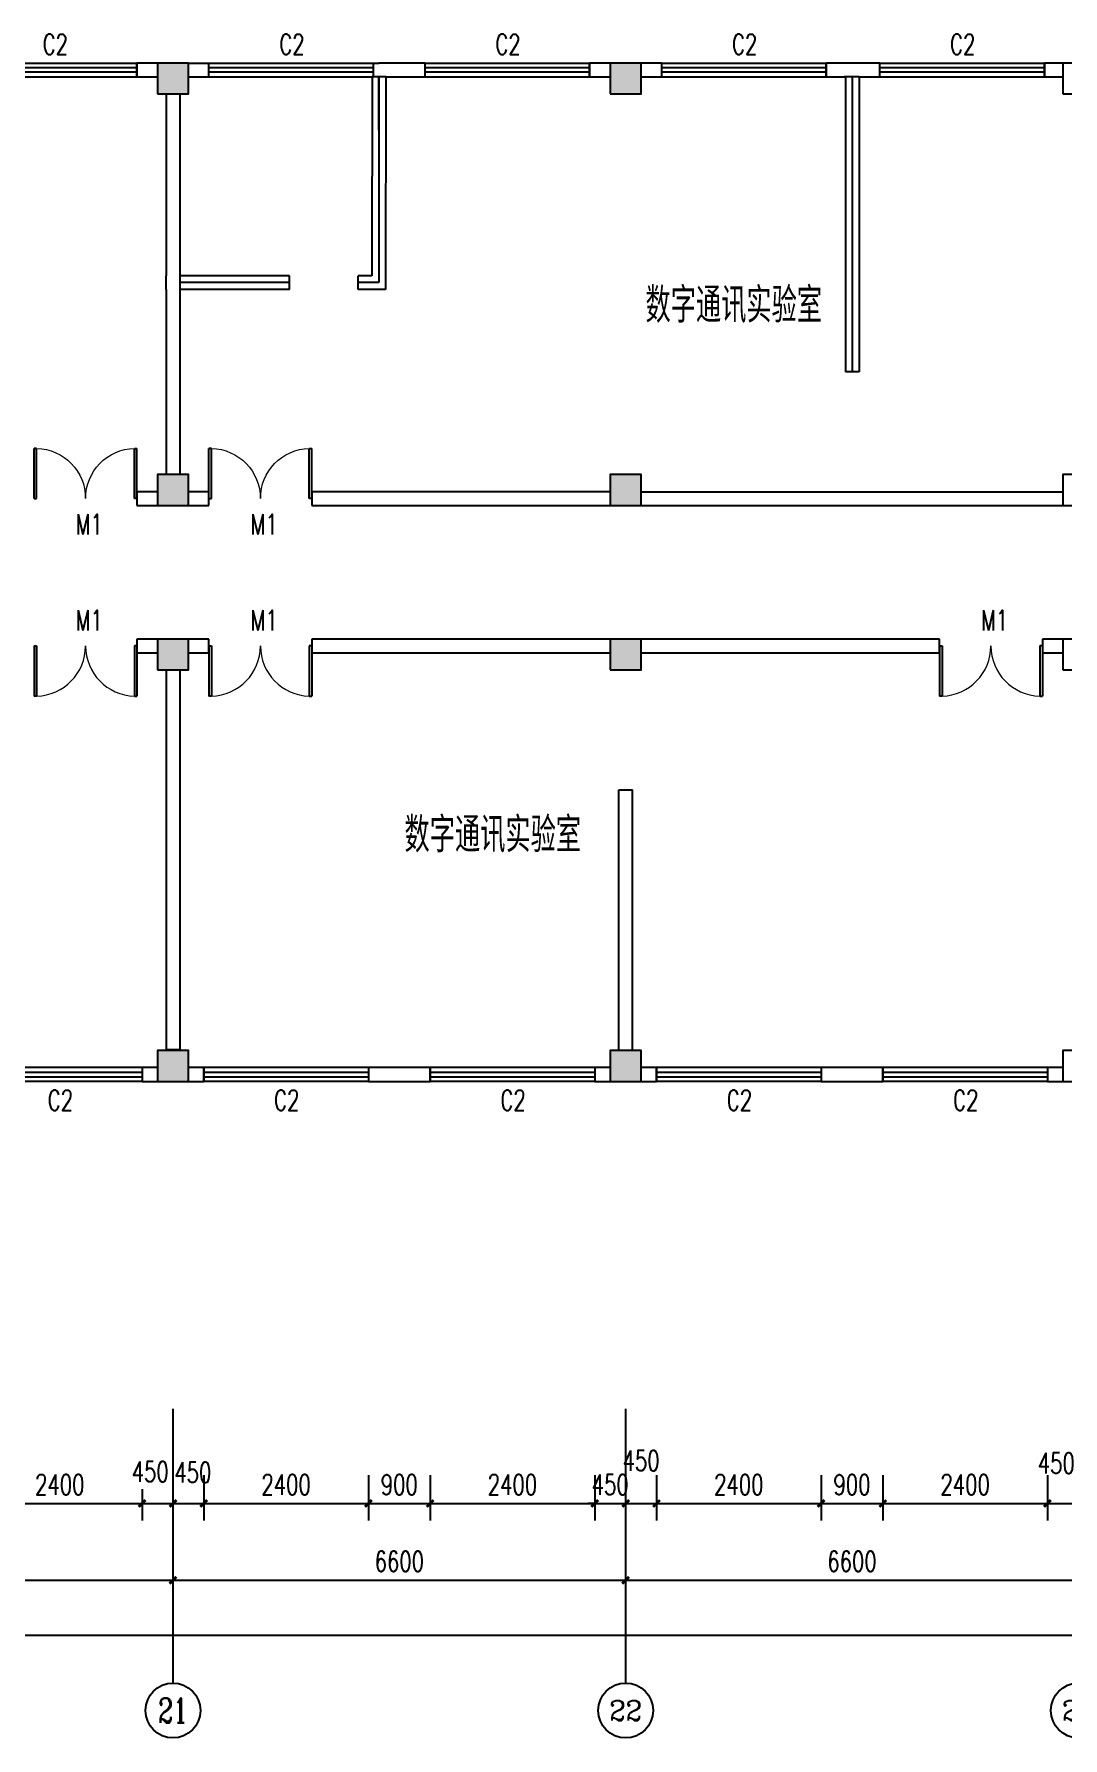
# Model space of a CAD drawing. Extents: x 28056 to 142362, y 13590 to 39190.
# Drawn here: x 52331 to 67331, y 13590 to 38439 of the extents above; entities that cross this region are included whole.
import ezdxf
from ezdxf.enums import TextEntityAlignment as Align

# ---------------------------------------------------------------- set-up
doc = ezdxf.new("R2010")
doc.units = 0
doc.header["$LTSCALE"] = 1000
doc.header["$MEASUREMENT"] = 0
for name, color, linetype in [('AXIS', 3, 'Continuous'), ('AXIS_TEXT', 7, 'Continuous'), ('COLUMN', 9, 'Continuous'), ('PUB_DIM', 3, 'Continuous'), ('PUB_TEXT', 7, 'Continuous'), ('WALL', 9, 'Continuous'), ('WINDOW', 4, 'Continuous'), ('WINDOW_TEXT', 7, 'Continuous')]:
    doc.layers.add(name, color=color, linetype=linetype)
doc.styles.add('_TCH_AXIS', font='COMPLEX', dxfattribs={"bigfont": 'GBCBIG'})
doc.styles.add('_TCH_DIM_T3', font='SIMPLEX', dxfattribs={"width": 0.705882, "bigfont": 'GBCBIG'})
doc.styles.add('_TCH_WINDOW', font='SIMPLEX', dxfattribs={"bigfont": 'GBCBIG'})
doc.styles.add('COMPLEX', font='COMPLEX')
doc.styles.get("Standard").update_dxf_attribs({"font": 'gbenor.shx', "bigfont": 'gbcbig.shx'})
doc.dimstyles.new('_TCH_ARCH&&100', dxfattribs={"dimtxt": 297.5, "dimasz": 100, "dimexe": 250, "dimexo": 300, "dimgap": 126.25, "dimtad": 1, "dimdec": 0, "dimzin": 0, "dimdsep": 46, "dimtxsty": '_TCH_DIM_T3', "dimblk": 'ARCHTICK', "dimcen": 0.09, "dimclrt": 7, "dimazin": 2, "dimtfac": 1, "dimtdec": 0, "dimtix": 1, "dimtmove": 2, "dimatfit": 3, "dimfxl": 1, "dimtolj": 1, "dimtzin": 0, "dimarcsym": 0})

# ---------------------------------------------------------------- blocks, each defined once
blk = doc.blocks.new('_ArchTick')
at = {"color": 0, "linetype": 'ByBlock', "const_width": 0.4}
blk.add_lwpolyline([(-0.5, -0.5), (0.5, 0.5)], dxfattribs=at)
blk = doc.blocks.new('*D15')
at = {"layer": 'Defpoints', "color": 0}
for p in [(51506, 17517), (53906, 17517), (53906, 17010)]:
    blk.add_point(p, dxfattribs=at)
at = {"layer": 'PUB_DIM', "color": 0, "lineweight": -2}
for p, q in [((51506, 17217), (51506, 16760)), ((53906, 17217), (53906, 16760)), ((51506, 17010), (53906, 17010))]:
    blk.add_line(p, q, dxfattribs=at)
at = {"layer": 'PUB_DIM', "color": 0, "lineweight": -2, "xscale": 100, "yscale": 100, "zscale": 100, "rotation": 180}
blk.add_blockref('_ArchTick', (51506, 17010), dxfattribs=at)
at = {"layer": 'PUB_DIM', "color": 0, "lineweight": -2, "xscale": 100, "yscale": 100, "zscale": 100}
blk.add_blockref('_ArchTick', (53906, 17010), dxfattribs=at)
at = {"layer": 'PUB_DIM', "color": 7, "insert": (52706, 17285), "char_height": 297.5, "attachment_point": 5, "style": '_TCH_DIM_T3'}
blk.add_mtext('\\A1;2400', dxfattribs=at)
blk = doc.blocks.new('*D16')
at = {"layer": 'Defpoints', "color": 0}
for p in [(53906, 17517), (54356, 17517), (54356, 17010)]:
    blk.add_point(p, dxfattribs=at)
at = {"layer": 'PUB_DIM', "color": 0, "lineweight": -2}
for p, q in [((53906, 17217), (53906, 16760)), ((54356, 17217), (54356, 16760)), ((53906, 17010), (54356, 17010))]:
    blk.add_line(p, q, dxfattribs=at)
at = {"layer": 'PUB_DIM', "color": 0, "lineweight": -2, "xscale": 100, "yscale": 100, "zscale": 100, "rotation": 180}
blk.add_blockref('_ArchTick', (53906, 17010), dxfattribs=at)
at = {"layer": 'PUB_DIM', "color": 0, "lineweight": -2, "xscale": 100, "yscale": 100, "zscale": 100}
blk.add_blockref('_ArchTick', (54356, 17010), dxfattribs=at)
at = {"layer": 'PUB_DIM', "color": 7, "insert": (54024, 17473), "char_height": 297.5, "attachment_point": 5, "style": '_TCH_DIM_T3'}
blk.add_mtext('\\A1;450', dxfattribs=at)
blk = doc.blocks.new('*D17')
at = {"layer": 'Defpoints', "color": 0}
for p in [(54356, 17722), (54806, 17722), (54806, 17010)]:
    blk.add_point(p, dxfattribs=at)
at = {"layer": 'PUB_DIM', "color": 0, "lineweight": -2}
for p, q in [((54356, 17422), (54356, 16760)), ((54806, 17422), (54806, 16760)), ((54356, 17010), (54806, 17010))]:
    blk.add_line(p, q, dxfattribs=at)
at = {"layer": 'PUB_DIM', "color": 0, "lineweight": -2, "xscale": 100, "yscale": 100, "zscale": 100, "rotation": 180}
blk.add_blockref('_ArchTick', (54356, 17010), dxfattribs=at)
at = {"layer": 'PUB_DIM', "color": 0, "lineweight": -2, "xscale": 100, "yscale": 100, "zscale": 100}
blk.add_blockref('_ArchTick', (54806, 17010), dxfattribs=at)
at = {"layer": 'PUB_DIM', "color": 7, "insert": (54646, 17462), "char_height": 297.5, "attachment_point": 5, "style": '_TCH_DIM_T3'}
blk.add_mtext('\\A1;450', dxfattribs=at)
blk = doc.blocks.new('*D18')
at = {"layer": 'Defpoints', "color": 0}
for p in [(54806, 17722), (57206, 17722), (57206, 17010)]:
    blk.add_point(p, dxfattribs=at)
at = {"layer": 'PUB_DIM', "color": 0, "lineweight": -2}
for p, q in [((54806, 17422), (54806, 16760)), ((57206, 17422), (57206, 16760)), ((54806, 17010), (57206, 17010))]:
    blk.add_line(p, q, dxfattribs=at)
at = {"layer": 'PUB_DIM', "color": 0, "lineweight": -2, "xscale": 100, "yscale": 100, "zscale": 100, "rotation": 180}
blk.add_blockref('_ArchTick', (54806, 17010), dxfattribs=at)
at = {"layer": 'PUB_DIM', "color": 0, "lineweight": -2, "xscale": 100, "yscale": 100, "zscale": 100}
blk.add_blockref('_ArchTick', (57206, 17010), dxfattribs=at)
at = {"layer": 'PUB_DIM', "color": 7, "insert": (56006, 17285), "char_height": 297.5, "attachment_point": 5, "style": '_TCH_DIM_T3'}
blk.add_mtext('\\A1;2400', dxfattribs=at)
blk = doc.blocks.new('*D19')
at = {"layer": 'Defpoints', "color": 0}
for p in [(57206, 17722), (58106, 17722), (58106, 17010)]:
    blk.add_point(p, dxfattribs=at)
at = {"layer": 'PUB_DIM', "color": 0, "lineweight": -2}
for p, q in [((57206, 17422), (57206, 16760)), ((58106, 17422), (58106, 16760)), ((57206, 17010), (58106, 17010))]:
    blk.add_line(p, q, dxfattribs=at)
at = {"layer": 'PUB_DIM', "color": 0, "lineweight": -2, "xscale": 100, "yscale": 100, "zscale": 100, "rotation": 180}
blk.add_blockref('_ArchTick', (57206, 17010), dxfattribs=at)
at = {"layer": 'PUB_DIM', "color": 0, "lineweight": -2, "xscale": 100, "yscale": 100, "zscale": 100}
blk.add_blockref('_ArchTick', (58106, 17010), dxfattribs=at)
at = {"layer": 'PUB_DIM', "color": 7, "insert": (57656, 17285), "char_height": 297.5, "attachment_point": 5, "style": '_TCH_DIM_T3'}
blk.add_mtext('\\A1;900', dxfattribs=at)
blk = doc.blocks.new('*D20')
at = {"layer": 'Defpoints', "color": 0}
for p in [(58106, 17722), (60506, 17722), (60506, 17010)]:
    blk.add_point(p, dxfattribs=at)
at = {"layer": 'PUB_DIM', "color": 0, "lineweight": -2}
for p, q in [((58106, 17422), (58106, 16760)), ((60506, 17422), (60506, 16760)), ((58106, 17010), (60506, 17010))]:
    blk.add_line(p, q, dxfattribs=at)
at = {"layer": 'PUB_DIM', "color": 0, "lineweight": -2, "xscale": 100, "yscale": 100, "zscale": 100, "rotation": 180}
blk.add_blockref('_ArchTick', (58106, 17010), dxfattribs=at)
at = {"layer": 'PUB_DIM', "color": 0, "lineweight": -2, "xscale": 100, "yscale": 100, "zscale": 100}
blk.add_blockref('_ArchTick', (60506, 17010), dxfattribs=at)
at = {"layer": 'PUB_DIM', "color": 7, "insert": (59306, 17285), "char_height": 297.5, "attachment_point": 5, "style": '_TCH_DIM_T3'}
blk.add_mtext('\\A1;2400', dxfattribs=at)
blk = doc.blocks.new('*D21')
at = {"layer": 'Defpoints', "color": 0}
for p in [(60506, 17722), (60956, 17722), (60956, 17010)]:
    blk.add_point(p, dxfattribs=at)
at = {"layer": 'PUB_DIM', "color": 0, "lineweight": -2}
for p, q in [((60506, 17422), (60506, 16760)), ((60956, 17422), (60956, 16760)), ((60506, 17010), (60406, 17010)), ((60506, 17010), (60956, 17010)), ((60956, 17010), (61056, 17010))]:
    blk.add_line(p, q, dxfattribs=at)
at = {"layer": 'PUB_DIM', "color": 0, "lineweight": -2, "xscale": 100, "yscale": 100, "zscale": 100}
blk.add_blockref('_ArchTick', (60506, 17010), dxfattribs=at)
at = {"layer": 'PUB_DIM', "color": 0, "lineweight": -2, "xscale": 100, "yscale": 100, "zscale": 100, "rotation": 180}
blk.add_blockref('_ArchTick', (60956, 17010), dxfattribs=at)
at = {"layer": 'PUB_DIM', "color": 7, "insert": (60731, 17285), "char_height": 297.5, "attachment_point": 5, "style": '_TCH_DIM_T3'}
blk.add_mtext('\\A1;450', dxfattribs=at)
blk = doc.blocks.new('*D22')
at = {"layer": 'Defpoints', "color": 0}
for p in [(60956, 17722), (61406, 17722), (61406, 17010)]:
    blk.add_point(p, dxfattribs=at)
at = {"layer": 'PUB_DIM', "color": 0, "lineweight": -2}
for p, q in [((60956, 17422), (60956, 16760)), ((61406, 17422), (61406, 16760)), ((60956, 17010), (61406, 17010))]:
    blk.add_line(p, q, dxfattribs=at)
at = {"layer": 'PUB_DIM', "color": 0, "lineweight": -2, "xscale": 100, "yscale": 100, "zscale": 100, "rotation": 180}
blk.add_blockref('_ArchTick', (60956, 17010), dxfattribs=at)
at = {"layer": 'PUB_DIM', "color": 0, "lineweight": -2, "xscale": 100, "yscale": 100, "zscale": 100}
blk.add_blockref('_ArchTick', (61406, 17010), dxfattribs=at)
at = {"layer": 'PUB_DIM', "color": 7, "insert": (61181, 17635), "char_height": 297.5, "attachment_point": 5, "style": '_TCH_DIM_T3'}
blk.add_mtext('\\A1;450', dxfattribs=at)
blk = doc.blocks.new('*D23')
at = {"layer": 'Defpoints', "color": 0}
for p in [(61406, 17722), (63806, 17722), (63806, 17010)]:
    blk.add_point(p, dxfattribs=at)
at = {"layer": 'PUB_DIM', "color": 0, "lineweight": -2}
for p, q in [((61406, 17422), (61406, 16760)), ((63806, 17422), (63806, 16760)), ((61406, 17010), (63806, 17010))]:
    blk.add_line(p, q, dxfattribs=at)
at = {"layer": 'PUB_DIM', "color": 0, "lineweight": -2, "xscale": 100, "yscale": 100, "zscale": 100, "rotation": 180}
blk.add_blockref('_ArchTick', (61406, 17010), dxfattribs=at)
at = {"layer": 'PUB_DIM', "color": 0, "lineweight": -2, "xscale": 100, "yscale": 100, "zscale": 100}
blk.add_blockref('_ArchTick', (63806, 17010), dxfattribs=at)
at = {"layer": 'PUB_DIM', "color": 7, "insert": (62606, 17285), "char_height": 297.5, "attachment_point": 5, "style": '_TCH_DIM_T3'}
blk.add_mtext('\\A1;2400', dxfattribs=at)
blk = doc.blocks.new('*D24')
at = {"layer": 'Defpoints', "color": 0}
for p in [(63806, 17722), (64706, 17722), (64706, 17010)]:
    blk.add_point(p, dxfattribs=at)
at = {"layer": 'PUB_DIM', "color": 0, "lineweight": -2}
for p, q in [((63806, 17422), (63806, 16760)), ((64706, 17422), (64706, 16760)), ((63806, 17010), (64706, 17010))]:
    blk.add_line(p, q, dxfattribs=at)
at = {"layer": 'PUB_DIM', "color": 0, "lineweight": -2, "xscale": 100, "yscale": 100, "zscale": 100, "rotation": 180}
blk.add_blockref('_ArchTick', (63806, 17010), dxfattribs=at)
at = {"layer": 'PUB_DIM', "color": 0, "lineweight": -2, "xscale": 100, "yscale": 100, "zscale": 100}
blk.add_blockref('_ArchTick', (64706, 17010), dxfattribs=at)
at = {"layer": 'PUB_DIM', "color": 7, "insert": (64256, 17285), "char_height": 297.5, "attachment_point": 5, "style": '_TCH_DIM_T3'}
blk.add_mtext('\\A1;900', dxfattribs=at)
blk = doc.blocks.new('*D25')
at = {"layer": 'Defpoints', "color": 0}
for p in [(64706, 17722), (67106, 17722), (67106, 17010)]:
    blk.add_point(p, dxfattribs=at)
at = {"layer": 'PUB_DIM', "color": 0, "lineweight": -2}
for p, q in [((64706, 17422), (64706, 16760)), ((67106, 17422), (67106, 16760)), ((64706, 17010), (67106, 17010))]:
    blk.add_line(p, q, dxfattribs=at)
at = {"layer": 'PUB_DIM', "color": 0, "lineweight": -2, "xscale": 100, "yscale": 100, "zscale": 100, "rotation": 180}
blk.add_blockref('_ArchTick', (64706, 17010), dxfattribs=at)
at = {"layer": 'PUB_DIM', "color": 0, "lineweight": -2, "xscale": 100, "yscale": 100, "zscale": 100}
blk.add_blockref('_ArchTick', (67106, 17010), dxfattribs=at)
at = {"layer": 'PUB_DIM', "color": 7, "insert": (65906, 17285), "char_height": 297.5, "attachment_point": 5, "style": '_TCH_DIM_T3'}
blk.add_mtext('\\A1;2400', dxfattribs=at)
blk = doc.blocks.new('*D26')
at = {"layer": 'Defpoints', "color": 0}
for p in [(67106, 17722), (67556, 17722), (67556, 17010)]:
    blk.add_point(p, dxfattribs=at)
at = {"layer": 'PUB_DIM', "color": 0, "lineweight": -2}
for p, q in [((67106, 17422), (67106, 16760)), ((67556, 17422), (67556, 16760)), ((67106, 17010), (67556, 17010))]:
    blk.add_line(p, q, dxfattribs=at)
at = {"layer": 'PUB_DIM', "color": 0, "lineweight": -2, "xscale": 100, "yscale": 100, "zscale": 100, "rotation": 180}
blk.add_blockref('_ArchTick', (67106, 17010), dxfattribs=at)
at = {"layer": 'PUB_DIM', "color": 0, "lineweight": -2, "xscale": 100, "yscale": 100, "zscale": 100}
blk.add_blockref('_ArchTick', (67556, 17010), dxfattribs=at)
at = {"layer": 'PUB_DIM', "color": 7, "insert": (67235, 17597), "char_height": 297.5, "attachment_point": 5, "style": '_TCH_DIM_T3'}
blk.add_mtext('\\A1;450', dxfattribs=at)
blk = doc.blocks.new('*D73')
at = {"layer": 'AXIS', "color": 0, "lineweight": -2}
for p, q in [((47756, 18090), (47756, 15640)), ((54356, 18090), (54356, 15640)), ((47756, 15890), (54356, 15890))]:
    blk.add_line(p, q, dxfattribs=at)
at = {"layer": 'Defpoints', "color": 0}
for p in [(47756, 18390), (54356, 18390), (54356, 15890)]:
    blk.add_point(p, dxfattribs=at)
at = {"layer": 'AXIS', "color": 0, "lineweight": -2, "xscale": 100, "yscale": 100, "zscale": 100, "rotation": 180}
blk.add_blockref('_ArchTick', (47756, 15890), dxfattribs=at)
at = {"layer": 'AXIS', "color": 0, "lineweight": -2, "xscale": 100, "yscale": 100, "zscale": 100}
blk.add_blockref('_ArchTick', (54356, 15890), dxfattribs=at)
at = {"layer": 'AXIS', "color": 7, "insert": (51056, 16165), "char_height": 297.5, "attachment_point": 5, "style": '_TCH_DIM_T3'}
blk.add_mtext('\\A1;6600', dxfattribs=at)
blk = doc.blocks.new('*D74')
at = {"layer": 'AXIS', "color": 0, "lineweight": -2}
for p, q in [((54356, 18090), (54356, 15640)), ((60956, 18090), (60956, 15640)), ((54356, 15890), (60956, 15890))]:
    blk.add_line(p, q, dxfattribs=at)
at = {"layer": 'Defpoints', "color": 0}
for p in [(54356, 18390), (60956, 18390), (60956, 15890)]:
    blk.add_point(p, dxfattribs=at)
at = {"layer": 'AXIS', "color": 0, "lineweight": -2, "xscale": 100, "yscale": 100, "zscale": 100, "rotation": 180}
blk.add_blockref('_ArchTick', (54356, 15890), dxfattribs=at)
at = {"layer": 'AXIS', "color": 0, "lineweight": -2, "xscale": 100, "yscale": 100, "zscale": 100}
blk.add_blockref('_ArchTick', (60956, 15890), dxfattribs=at)
at = {"layer": 'AXIS', "color": 7, "insert": (57656, 16165), "char_height": 297.5, "attachment_point": 5, "style": '_TCH_DIM_T3'}
blk.add_mtext('\\A1;6600', dxfattribs=at)
blk = doc.blocks.new('*D75')
at = {"layer": 'AXIS', "color": 0, "lineweight": -2}
for p, q in [((60956, 18090), (60956, 15640)), ((67556, 18090), (67556, 15640)), ((60956, 15890), (67556, 15890))]:
    blk.add_line(p, q, dxfattribs=at)
at = {"layer": 'Defpoints', "color": 0}
for p in [(60956, 18390), (67556, 18390), (67556, 15890)]:
    blk.add_point(p, dxfattribs=at)
at = {"layer": 'AXIS', "color": 0, "lineweight": -2, "xscale": 100, "yscale": 100, "zscale": 100, "rotation": 180}
blk.add_blockref('_ArchTick', (60956, 15890), dxfattribs=at)
at = {"layer": 'AXIS', "color": 0, "lineweight": -2, "xscale": 100, "yscale": 100, "zscale": 100}
blk.add_blockref('_ArchTick', (67556, 15890), dxfattribs=at)
at = {"layer": 'AXIS', "color": 7, "insert": (64256, 16165), "char_height": 297.5, "attachment_point": 5, "style": '_TCH_DIM_T3'}
blk.add_mtext('\\A1;6600', dxfattribs=at)
blk = doc.blocks.new('*D85')
at = {"layer": 'AXIS', "color": 0, "lineweight": -2}
for p, q in [((33856, 18090), (33856, 14840)), ((126956, 18090), (126956, 14840)), ((33856, 15090), (126956, 15090))]:
    blk.add_line(p, q, dxfattribs=at)
at = {"layer": 'Defpoints', "color": 0}
for p in [(33856, 18390), (126956, 18390), (126956, 15090)]:
    blk.add_point(p, dxfattribs=at)
at = {"layer": 'AXIS', "color": 0, "lineweight": -2, "xscale": 100, "yscale": 100, "zscale": 100, "rotation": 180}
blk.add_blockref('_ArchTick', (33856, 15090), dxfattribs=at)
at = {"layer": 'AXIS', "color": 0, "lineweight": -2, "xscale": 100, "yscale": 100, "zscale": 100}
blk.add_blockref('_ArchTick', (126956, 15090), dxfattribs=at)
at = {"layer": 'AXIS', "color": 7, "insert": (80406, 15365), "char_height": 297.5, "attachment_point": 5, "style": '_TCH_DIM_T3'}
blk.add_mtext('\\A1;93100', dxfattribs=at)
blk = doc.blocks.new('_FZHK')
blk.add_lwpolyline([(-0.5, -0.5), (0.5, -0.5), (0.5, 0.5), (-0.5, 0.5)], close=True)
blk = doc.blocks.new('_AXISO')
blk.add_circle((0, 0), 0.5)
at = {"layer": 'AXIS_TEXT', "style": 'COMPLEX', "width": 1.041667}
blk.add_attdef('A', text='', height=0.56, dxfattribs=at).set_placement((-0.25, -0.28), (0.25, -0.28), align=Align.FIT)
blk = doc.blocks.new('$DorLib2D$00000002')
for p, q in [((-0.5, 0), (-0.5, 0.4875)), ((-0.475, 0.4875), (-0.5, 0.4875)), ((-0.475, 0), (-0.475, 0.4875)), ((0.475, 0), (0.475, 0.4875)), ((0.475, 0.4875), (0.5, 0.4875)), ((0.5, 0), (0.5, 0.4875)), ((-0.5, 0), (-0.475, 0)), ((0.5, 0), (0.475, 0))]:
    blk.add_line(p, q)
at = {"lineweight": 13}
for centre, start, end in [((-0.4875, 0), 0, 88.53072), ((0.4875, 0), 91.46928, 180)]:
    blk.add_arc(centre, 0.4875, start, end, dxfattribs=at)
blk = doc.blocks.new('$TCHSYS$WIN2D')
for p, q in [((-0.5, 0.5), (0.5, 0.5)), ((-0.5, 0.5), (-0.5, -0.5)), ((0.5, 0.5), (0.5, -0.5)), ((0.5, 0.167), (-0.5, 0.167)), ((0.5, -0.167), (-0.5, -0.167)), ((-0.5, -0.5), (0.5, -0.5))]:
    blk.add_line(p, q)

msp = doc.modelspace()

# ---------------------------------------------------------------- hatches: boundary and pattern name
h = msp.add_hatch(color=256)
h.paths.add_polyline_path([(54356.2, 38015.3), (54131.2, 38015.3), (54131.2, 37790.3), (54356.2, 37790.3)])
h.paths.add_polyline_path([(54356.2, 37790.3), (54581.2, 37790.3), (54581.2, 38015.3), (54356.2, 38015.3)])
h.paths.add_polyline_path([(54356.2, 37565.3), (54581.2, 37565.3), (54581.2, 37790.3), (54356.2, 37790.3)])
h.paths.add_polyline_path([(54356.2, 37790.3), (54131.2, 37790.3), (54131.2, 37565.3), (54356.2, 37565.3)])
h.paths.add_polyline_path([(54356.2, 31790.3), (54131.2, 31790.3), (54131.2, 31565.3), (54356.2, 31565.3)])
h.paths.add_polyline_path([(54356.2, 31790.3), (54356.2, 31565.3), (54581.2, 31565.3), (54581.2, 31790.3)])
h.paths.add_polyline_path([(54581.2, 31790.3), (54581.2, 32015.3), (54356.2, 32015.3), (54356.2, 31790.3)])
h.paths.add_polyline_path([(54356.2, 32015.3), (54131.2, 32015.3), (54131.2, 31790.3), (54356.2, 31790.3)])
h.paths.add_polyline_path([(54356.2, 23615.3), (54356.2, 23165.3), (54581.2, 23165.3), (54581.2, 23615.3)])
h.paths.add_polyline_path([(54131.2, 23615.3), (54131.2, 23165.3), (54356.2, 23165.3), (54356.2, 23615.3)])
h = msp.add_hatch(color=256)
h.paths.add_polyline_path([(60956.2, 38015.3), (60731.2, 38015.3), (60731.2, 37790.3), (60956.2, 37790.3)])
h.paths.add_polyline_path([(60956.2, 37790.3), (61181.2, 37790.3), (61181.2, 38015.3), (60956.2, 38015.3)])
h.paths.add_polyline_path([(60956.2, 37565.3), (61181.2, 37565.3), (61181.2, 37790.3), (60956.2, 37790.3)])
h.paths.add_polyline_path([(60956.2, 37790.3), (60731.2, 37790.3), (60731.2, 37565.3), (60956.2, 37565.3)])
h.paths.add_polyline_path([(60956.2, 31790.3), (60731.2, 31790.3), (60731.2, 31565.3), (60956.2, 31565.3)])
h.paths.add_polyline_path([(60956.2, 31790.3), (60956.2, 31565.3), (61181.2, 31565.3), (61181.2, 31790.3)])
h.paths.add_polyline_path([(61181.2, 31790.3), (61181.2, 32015.3), (60956.2, 32015.3), (60956.2, 31790.3)])
h.paths.add_polyline_path([(60956.2, 32015.3), (60731.2, 32015.3), (60731.2, 31790.3), (60956.2, 31790.3)])
h.paths.add_polyline_path([(60956.2, 23615.3), (60956.2, 23165.3), (61181.2, 23165.3), (61181.2, 23615.3)])
h.paths.add_polyline_path([(60731.2, 23615.3), (60731.2, 23165.3), (60956.2, 23165.3), (60956.2, 23615.3)])
h = msp.add_hatch(color=256)
h.paths.add_polyline_path([(54356.2, 29615.3), (54131.2, 29615.3), (54131.2, 29390.3), (54356.2, 29390.3)])
h.paths.add_polyline_path([(54581.2, 29615.3), (54356.2, 29615.3), (54356.2, 29390.3), (54581.2, 29390.3)])
h.paths.add_polyline_path([(54581.2, 29390.3), (54356.2, 29390.3), (54356.2, 29165.3), (54581.2, 29165.3)])
h.paths.add_polyline_path([(54356.2, 29390.3), (54131.2, 29390.3), (54131.2, 29165.3), (54356.2, 29165.3)])
h = msp.add_hatch(color=256)
h.paths.add_polyline_path([(60956.2, 29615.3), (60731.2, 29615.3), (60731.2, 29390.3), (60956.2, 29390.3)])
h.paths.add_polyline_path([(61181.2, 29615.3), (60956.2, 29615.3), (60956.2, 29390.3), (61181.2, 29390.3)])
h.paths.add_polyline_path([(61181.2, 29390.3), (60956.2, 29390.3), (60956.2, 29165.3), (61181.2, 29165.3)])
h.paths.add_polyline_path([(60956.2, 29390.3), (60731.2, 29390.3), (60731.2, 29165.3), (60956.2, 29165.3)])

# ---------------------------------------------------------------- linework, layer by layer
for p, q in [((57459.6, 37815.3), (57259.6, 37815.3)), ((57356.2, 37036.1), (57356.2, 37815.3)), ((57356.2, 37815.3), (57356.2, 34815.3)), ((64361, 37815.3), (64143.4, 37815.3)), ((64256.2, 37815), (64256.2, 33515.3)), ((54456.2, 34915.3), (54456.2, 34715.3)), ((56056.2, 34815.3), (54456.2, 34815.3)), ((57356.2, 34815.3), (57056.2, 34815.3))]:
    msp.add_line(p, q)
at = {"layer": 'AXIS'}
for p, q in [((54356.2, 18390.3), (54356.2, 14390.3)), ((60956.2, 18390.3), (60956.2, 14390.3))]:
    msp.add_line(p, q, dxfattribs=at)
at = {"layer": 'WALL'}
for p, q in [((54131.2, 38015.3), (53831.2, 38015.3)), ((53831.2, 38015.3), (53831.2, 37815.3)), ((53831.2, 37815.3), (54131.2, 37815.3)), ((54581.2, 38015.3), (57359.8, 38015.3)), ((54581.2, 37815.3), (57259.6, 37815.3)), ((57259.6, 37815.3), (57256.3, 34915.3)), ((58031.2, 38015.3), (57359.8, 38015.3)), ((57459.6, 37815.3), (57456.1, 34715.3)), ((57459.6, 37815.3), (58031.2, 37815.3)), ((58031.2, 37815.3), (58031.2, 38015.3)), ((60731.2, 38015.3), (60431.2, 38015.3)), ((60431.2, 38015.3), (60431.2, 37815.3)), ((60431.2, 37815.3), (60731.2, 37815.3)), ((61481.2, 38015.3), (61181.2, 38015.3)), ((61181.2, 37815.3), (61481.2, 37815.3)), ((61481.2, 37815.3), (61481.2, 38015.3)), ((64261, 38015.3), (63881.2, 38015.3)), ((63881.2, 38015.3), (63881.2, 37815.3)), ((63881.2, 37815.3), (64161, 37815.3)), ((64161, 37815.3), (64161, 33515.3)), ((64661, 38015.3), (64261, 38015.3)), ((64361, 37815.3), (64661, 37815.3)), ((64361, 37815.3), (64361, 33515.3)), ((64661, 37815.3), (64661, 38015.3)), ((67331.2, 38015.3), (67061, 38015.3)), ((67061, 38015.3), (67061, 37815.3)), ((67061, 37815.3), (67331.2, 37815.3)), ((54256.2, 37565.3), (54256.2, 34915.3)), ((54456.2, 37565.3), (54456.2, 34915.3)), ((54256.2, 34915.3), (54256.2, 34915.3)), ((54256.2, 34715.3), (54256.2, 34915.3)), ((56056.2, 34915.3), (54456.2, 34915.3)), ((56056.2, 34715.3), (56056.2, 34915.3)), ((57256.3, 34915.3), (57056.2, 34915.3)), ((57056.2, 34715.3), (57056.2, 34915.3)), ((54256.2, 34715.3), (54256.2, 32015.3)), ((54256.2, 34715.3), (54256.2, 34715.3)), ((54456.2, 34715.3), (54456.2, 32015.3)), ((56056.2, 34715.3), (54456.2, 34715.3)), ((57456.1, 34715.3), (57056.2, 34715.3)), ((64361, 33515.3), (64161, 33515.3)), ((54131.2, 31765.3), (53831.2, 31765.3)), ((53831.2, 31765.3), (53831.2, 31565.3)), ((53831.2, 31565.3), (54131.2, 31565.3)), ((54881.2, 31765.3), (54581.2, 31765.3)), ((54581.2, 31565.3), (54881.2, 31565.3)), ((54881.2, 31565.3), (54881.2, 31765.3)), ((60731.2, 31765.3), (56381.2, 31765.3)), ((56381.2, 31765.3), (56381.2, 31565.3)), ((56381.2, 31565.3), (60731.2, 31565.3)), ((61181.2, 31765.3), (67331.2, 31765.3)), ((61181.2, 31565.3), (67331.2, 31565.3)), ((54131.2, 29615.3), (53831.2, 29615.3)), ((53831.2, 29615.3), (53831.2, 29415.3)), ((54881.2, 29615.3), (54581.2, 29615.3)), ((54881.2, 29415.3), (54881.2, 29615.3)), ((60731.2, 29615.3), (56381.2, 29615.3)), ((56381.2, 29615.3), (56381.2, 29415.3)), ((65531.2, 29615.3), (61181.2, 29615.3)), ((65531.2, 29415.3), (65531.2, 29615.3)), ((67331.2, 29615.3), (67031.2, 29615.3)), ((67031.2, 29615.3), (67031.2, 29415.3)), ((53831.2, 29415.3), (54131.2, 29415.3)), ((54581.2, 29415.3), (54881.2, 29415.3)), ((56381.2, 29415.3), (60731.2, 29415.3)), ((61181.2, 29415.3), (65531.2, 29415.3)), ((67031.2, 29415.3), (67331.2, 29415.3)), ((54256.2, 29163), (54256.2, 23627.5)), ((54456.2, 29163), (54256.2, 29163)), ((54456.2, 29163), (54456.2, 23627.5)), ((60856.2, 23615.3), (60856.2, 27415.3)), ((60856.2, 27415.3), (61056.2, 27415.3)), ((61056.2, 23615.3), (61056.2, 27415.3)), ((54456.2, 23627.5), (54256.2, 23627.5)), ((54131.2, 23365.3), (53906.2, 23365.3)), ((53906.2, 23365.3), (53906.2, 23165.3)), ((54806.2, 23365.3), (54581.2, 23365.3)), ((54806.2, 23165.3), (54806.2, 23365.3)), ((58106.2, 23365.3), (57206.2, 23365.3)), ((57206.2, 23365.3), (57206.2, 23165.3)), ((58106.2, 23165.3), (58106.2, 23365.3)), ((60731.2, 23365.3), (60506.2, 23365.3)), ((60506.2, 23365.3), (60506.2, 23165.3)), ((61406.2, 23365.3), (61181.2, 23365.3)), ((61406.2, 23165.3), (61406.2, 23365.3)), ((64706.2, 23365.3), (63806.2, 23365.3)), ((63806.2, 23365.3), (63806.2, 23165.3)), ((64706.2, 23165.3), (64706.2, 23365.3)), ((67331.2, 23365.3), (67106.2, 23365.3)), ((67106.2, 23365.3), (67106.2, 23165.3)), ((53906.2, 23165.3), (54131.2, 23165.3)), ((54581.2, 23165.3), (54806.2, 23165.3)), ((57206.2, 23165.3), (58106.2, 23165.3)), ((60506.2, 23165.3), (60731.2, 23165.3)), ((61181.2, 23165.3), (61406.2, 23165.3)), ((63806.2, 23165.3), (64706.2, 23165.3)), ((67106.2, 23165.3), (67331.2, 23165.3))]:
    msp.add_line(p, q, dxfattribs=at)

# ---------------------------------------------------------------- block references
at = {"layer": 'AXIS'}
ref = msp.add_blockref('_AXISO', (54356.2, 13990.3), dxfattribs=dict(at, xscale=800, yscale=800, zscale=800))
ref.add_attrib('A', '21', dxfattribs={"layer": 'AXIS_TEXT', "height": 360.19, "style": '_TCH_AXIS', "width": 0.862069}).set_placement((54141.8, 13810.2), (54570.6, 13810.2), align=Align.FIT)
ref = msp.add_blockref('_AXISO', (60956.2, 13990.3), dxfattribs=dict(at, xscale=800, yscale=800, zscale=800))
ref.add_attrib('A', '22', dxfattribs={"layer": 'AXIS_TEXT', "height": 294.28, "style": '_TCH_AXIS'}).set_placement((60718, 13843.1), (61194.4, 13843.1), align=Align.FIT)
ref = msp.add_blockref('_AXISO', (67556.2, 13990.3), dxfattribs=dict(at, xscale=800, yscale=800, zscale=800))
ref.add_attrib('A', '23', dxfattribs={"layer": 'AXIS_TEXT', "height": 294.28, "style": '_TCH_AXIS'}).set_placement((67318, 13843.1), (67794.4, 13843.1), align=Align.FIT)
at = {"layer": 'COLUMN', "xscale": 450, "yscale": 450, "zscale": 450}
for p in [(54356.2, 37790.3), (60956.2, 37790.3), (67556.2, 37790.3), (54356.2, 31790.3), (60956.2, 31790.3), (67556.2, 31790.3), (54356.2, 29390.3), (60956.2, 29390.3), (67556.2, 29390.3), (54356.2, 23390.3), (60956.2, 23390.3), (67556.2, 23390.3)]:
    msp.add_blockref('_FZHK', p, dxfattribs=at)
at = {"layer": 'WINDOW'}
ref = msp.add_blockref('$TCHSYS$WIN2D', (52631.2, 37915.3), dxfattribs=dict(at, xscale=2400, yscale=-200, zscale=2400))
ref.add_attrib('A', 'C2', (52456.2, 38141.5), dxfattribs={"layer": 'WINDOW_TEXT', "height": 297.5, "style": '_TCH_WINDOW', "width": 0.705882})
ref = msp.add_blockref('$TCHSYS$WIN2D', (56081.2, 37915.3), dxfattribs=dict(at, xscale=2400, yscale=-200, zscale=2400))
ref.add_attrib('A', 'C2', (55906.2, 38141.5), dxfattribs={"layer": 'WINDOW_TEXT', "height": 297.5, "style": '_TCH_WINDOW', "width": 0.705882})
ref = msp.add_blockref('$TCHSYS$WIN2D', (59231.2, 37915.3), dxfattribs=dict(at, xscale=2400, yscale=-200, zscale=2400))
ref.add_attrib('A', 'C2', (59056.2, 38141.5), dxfattribs={"layer": 'WINDOW_TEXT', "height": 297.5, "style": '_TCH_WINDOW', "width": 0.705882})
ref = msp.add_blockref('$TCHSYS$WIN2D', (62681.2, 37915.3), dxfattribs=dict(at, xscale=2400, yscale=-200, zscale=2400))
ref.add_attrib('A', 'C2', (62506.2, 38141.5), dxfattribs={"layer": 'WINDOW_TEXT', "height": 297.5, "style": '_TCH_WINDOW', "width": 0.705882})
ref = msp.add_blockref('$TCHSYS$WIN2D', (65861, 37915.3), dxfattribs=dict(at, xscale=2400, yscale=-200, zscale=2400))
ref.add_attrib('A', 'C2', (65686, 38141.5), dxfattribs={"layer": 'WINDOW_TEXT', "height": 297.5, "style": '_TCH_WINDOW', "width": 0.705882})
ref = msp.add_blockref('$DorLib2D$00000002', (53081.2, 31665.3), dxfattribs=dict(at, xscale=-1500, yscale=1500, zscale=-1500))
ref.add_attrib('A', 'M1', (52936.2, 31141.5), dxfattribs={"layer": 'WINDOW_TEXT', "height": 297.5, "style": '_TCH_WINDOW', "width": 0.705882})
ref = msp.add_blockref('$DorLib2D$00000002', (55631.2, 31665.3), dxfattribs=dict(at, xscale=-1500, yscale=1500, zscale=-1500))
ref.add_attrib('A', 'M1', (55486.2, 31141.5), dxfattribs={"layer": 'WINDOW_TEXT', "height": 297.5, "style": '_TCH_WINDOW', "width": 0.705882})
ref = msp.add_blockref('$DorLib2D$00000002', (53081.2, 29515.3), dxfattribs=dict(at, xscale=-1500, yscale=-1500, zscale=-1500))
ref.add_attrib('A', 'M1', (52936.2, 29741.5), dxfattribs={"layer": 'WINDOW_TEXT', "height": 297.5, "style": '_TCH_WINDOW', "width": 0.705882})
ref = msp.add_blockref('$DorLib2D$00000002', (55631.2, 29515.3), dxfattribs=dict(at, xscale=-1500, yscale=-1500, zscale=-1500))
ref.add_attrib('A', 'M1', (55486.2, 29741.5), dxfattribs={"layer": 'WINDOW_TEXT', "height": 297.5, "style": '_TCH_WINDOW', "width": 0.705882})
ref = msp.add_blockref('$DorLib2D$00000002', (66281.2, 29515.3), dxfattribs=dict(at, xscale=-1500, yscale=-1500, zscale=-1500))
ref.add_attrib('A', 'M1', (66136.2, 29741.5), dxfattribs={"layer": 'WINDOW_TEXT', "height": 297.5, "style": '_TCH_WINDOW', "width": 0.705882})
ref = msp.add_blockref('$TCHSYS$WIN2D', (52706.2, 23265.3), dxfattribs=dict(at, xscale=2400, yscale=-200, zscale=2400, rotation=180))
ref.add_attrib('A', 'C2', (52531.2, 22741.5), dxfattribs={"layer": 'WINDOW_TEXT', "height": 297.5, "style": '_TCH_WINDOW', "width": 0.705882})
ref = msp.add_blockref('$TCHSYS$WIN2D', (56006.2, 23265.3), dxfattribs=dict(at, xscale=2400, yscale=-200, zscale=2400, rotation=180))
ref.add_attrib('A', 'C2', (55831.2, 22741.5), dxfattribs={"layer": 'WINDOW_TEXT', "height": 297.5, "style": '_TCH_WINDOW', "width": 0.705882})
ref = msp.add_blockref('$TCHSYS$WIN2D', (59306.2, 23265.3), dxfattribs=dict(at, xscale=2400, yscale=-200, zscale=2400, rotation=180))
ref.add_attrib('A', 'C2', (59131.2, 22741.5), dxfattribs={"layer": 'WINDOW_TEXT', "height": 297.5, "style": '_TCH_WINDOW', "width": 0.705882})
ref = msp.add_blockref('$TCHSYS$WIN2D', (62606.2, 23265.3), dxfattribs=dict(at, xscale=2400, yscale=-200, zscale=2400, rotation=180))
ref.add_attrib('A', 'C2', (62431.2, 22741.5), dxfattribs={"layer": 'WINDOW_TEXT', "height": 297.5, "style": '_TCH_WINDOW', "width": 0.705882})
ref = msp.add_blockref('$TCHSYS$WIN2D', (65906.2, 23265.3), dxfattribs=dict(at, xscale=2400, yscale=-200, zscale=2400, rotation=180))
ref.add_attrib('A', 'C2', (65731.2, 22741.5), dxfattribs={"layer": 'WINDOW_TEXT', "height": 297.5, "style": '_TCH_WINDOW', "width": 0.705882})

# ---------------------------------------------------------------- texts
at = {"layer": 'PUB_TEXT'}
for p in [(61245.4, 34229.7), (57732, 26505.9)]:
    msp.add_text('数字通讯实验室', height=510.64, dxfattribs=at).set_placement(p)

# ---------------------------------------------------------------- dimensions: what is measured, and where the dimension line sits
at = {"layer": 'AXIS'}
for p1, p2, distance, text, picture, middle in [((33856.2, 18390.3), (126956.2, 18390.3), -3300, '93100', '*D85', (80406.2, 15365.3)), ((47756.2, 18390.3), (54356.2, 18390.3), -2500, '6600', '*D73', (51056.2, 16165.3)), ((54356.2, 18390.3), (60956.2, 18390.3), -2500, '6600', '*D74', (57656.2, 16165.3)), ((60956.2, 18390.3), (67556.2, 18390.3), -2500, '6600', '*D75', (64256.2, 16165.3))]:
    dim = msp.add_aligned_dim(p1=p1, p2=p2, distance=distance, text=text, dimstyle='_TCH_ARCH&&100', dxfattribs=at)
    dim.commit()
    dim.dimension.update_dxf_attribs({"geometry": picture, "text_midpoint": middle})
at = {"layer": 'PUB_DIM'}
for base, p1, p2, picture, middle in [((54356.2, 17010.1), (53906.2, 17516.8), (54356.2, 17516.8), '*D16', (54024.3, 17473.2)), ((54806.2, 17010.1), (54356.2, 17722), (54806.2, 17722), '*D17', (54645.6, 17461.8)), ((61406.2, 17010.1), (60956.2, 17722), (61406.2, 17722), '*D22', (61181.2, 17635.1)), ((67556.2, 17010.1), (67106.2, 17722), (67556.2, 17722), '*D26', (67235.1, 17596.9))]:
    dim = msp.add_linear_dim(base=base, p1=p1, p2=p2, angle=0, text='450', dimstyle='_TCH_ARCH&&100', dxfattribs=at)
    dim.commit()
    dim.dimension.update_dxf_attribs({"geometry": picture, "text_midpoint": middle, "dimtype": 129})
for p1, p2, distance, text, picture, middle in [((54806.2, 17722), (57206.2, 17722), -711.9, '2400', '*D18', (56006.2, 17285.1)), ((57206.2, 17722), (58106.2, 17722), -711.9, '900', '*D19', (57656.2, 17285.1)), ((58106.2, 17722), (60506.2, 17722), -711.9, '2400', '*D20', (59306.2, 17285.1)), ((60506.2, 17722), (60956.2, 17722), -711.9, '450', '*D21', (60731.2, 17285.1)), ((61406.2, 17722), (63806.2, 17722), -711.9, '2400', '*D23', (62606.2, 17285.1)), ((63806.2, 17722), (64706.2, 17722), -711.9, '900', '*D24', (64256.2, 17285.1)), ((64706.2, 17722), (67106.2, 17722), -711.9, '2400', '*D25', (65906.2, 17285.1)), ((51506.2, 17516.8), (53906.2, 17516.8), -506.6, '2400', '*D15', (52706.2, 17285.1))]:
    dim = msp.add_aligned_dim(p1=p1, p2=p2, distance=distance, text=text, dimstyle='_TCH_ARCH&&100', dxfattribs=at)
    dim.commit()
    dim.dimension.update_dxf_attribs({"geometry": picture, "text_midpoint": middle})

doc.saveas('drawing.dxf')
